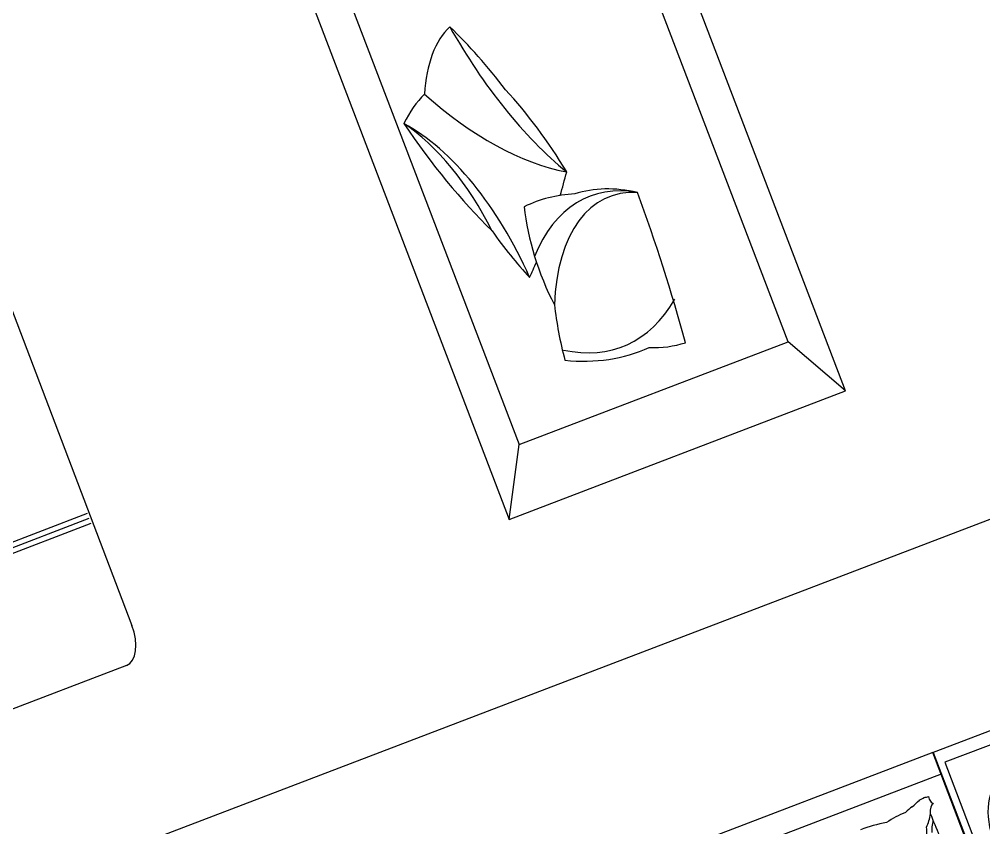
# Model space of a CAD drawing. Header units: inches. Extents: x -5597760 to 21122418, y -37133 to 23298423.
# Drawn here: x -3250967 to -2044179, y 14842774 to 15854393 of the extents above; entities that cross this region are included whole.
import ezdxf

# ---------------------------------------------------------------- set-up
doc = ezdxf.new("R2010")
doc.units = ezdxf.units.IN
doc.header["$MEASUREMENT"] = 0
doc.layers.add('www.cad-blocks.net', color=7, linetype='Continuous')
doc.styles.add('DIM_FONT', font='SIMPLEX.shx', dxfattribs={"width": 0.8})

# ---------------------------------------------------------------- blocks, each defined once
blk = doc.blocks.new('A$C07986250')
at = {"linetype": 'ByBlock'}
for p, q in [((1800.6, 1847.8), (1800.6, 80)), ((1720.6, 0), (526.2, 0))]:
    blk.add_line(p, q, dxfattribs=at)
at = {"linetype": 'Continuous'}
for p, q in [((459.9, 352.1), (1793.7, 352.1)), ((459.9, 340.1), (1793.7, 340.1)), ((459.9, 328.1), (1793.7, 328.1))]:
    blk.add_line(p, q, dxfattribs=at)
at = {"linetype": 'ByBlock'}
blk.add_arc((1720.6, 80), 80, 270, 0, dxfattribs=at)
blk = doc.blocks.new('A$C50B66110')
for p, q in [((0.5716, 1.9488), (0.5716, 0)), ((2.0719, 0), (2.0719, 1.9488)), ((0.5716, 0), (2.0719, 0))]:
    blk.add_line(p, q)
at = {"linetype": 'ByBlock'}
for p, q in [((0.7216, 1.5254), (0.7216, 0.15)), ((1.9219, 0.15), (1.9219, 1.5254)), ((0.7216, 0.15), (1.9219, 0.15))]:
    blk.add_line(p, q, dxfattribs=at)
at = {"linetype": 'Continuous'}
for p, q in [((0.5716, 0), (0.7216, 0.15)), ((2.0719, 0), (1.9219, 0.15))]:
    blk.add_line(p, q, dxfattribs=at)
for centre, radius, start, end in [((1.1502, 0.7366), 0.3575, 102.4782, 140.4625), ((0.328, 0.4368), 0.9879, 28.4971, 41.0566), ((1.9117, 1.3157), 0.8697, 195.336, 226.4193), ((0.9996, 0.4307), 0.548, 103.2034, 117.0362), ((1.656, 1.7093), 1.0798, 223.6306, 251.4288), ((0.4482, 0.4408), 0.5655, 5.3391, 57.6895), ((1.8226, 1.3753), 1.1652, 203.0642, 220.3209), ((0.4548, 0.5307), 0.4879, 10.6986, 52.6864), ((0.5648, 0.4378), 0.7874, 18.3527, 36.6851), ((-0.0179, 2.4352), 2.1977, 305.2966, 307.2418), ((1.4166, 0.4903), 0.3575, 154.0418, 192.0262), ((1.1403, -0.3401), 0.9879, 80.0607, 92.6202), ((1.2867, -0.154), 0.7874, 69.9163, 88.2487), ((1.5981, 0.9345), 0.734, 205.259, 216.9351), ((1.3672, 0.0075), 0.6085, 71.81, 120.1351), ((1.4431, 0.1219), 0.4774, 76.1849, 142.0017), ((-0.6401, 0.6314), 2.1977, 349.4884, 358.8054), ((-0.0179, 2.4352), 2.1977, 297.9248, 299.3793), ((1.5626, 0.1822), 0.548, 154.767, 168.5998), ((1.2678, 0.9611), 0.6885, 250.2936, 293.6414), ((1.3343, 1.4141), 1.1652, 254.6278, 271.8845), ((1.5399, 0.9642), 0.734, 256.8226, 268.4988)]:
    blk.add_arc(centre, radius, start, end)
blk = doc.blocks.new('A$C79766A75')
for p, q in [((1.9506, 2), (0.4506, 2)), ((1.9506, 0), (1.9506, 2)), ((2.402, 1.9999), (1.952, 1.9999)), ((1.952, 1.9999), (1.952, 1.5499)), ((2.372, 1.9699), (1.982, 1.9699)), ((1.982, 1.9699), (1.982, 1.5799)), ((1.9506, 1.9476), (0.4506, 1.9476))]:
    blk.add_line(p, q)
blk.add_circle((2.1824, 1.7595), 0.126)
for centre, radius, start, end in [((1.5543, 0.8466), 1.049, 83.9133, 90), ((1.7552, 1.2129), 0.6827, 90, 97.5469), ((1.821, 1.6625), 0.2422, 97.5469, 105.744), ((1.7444, 2.2041), 0.3048, 278.4372, 285.744), ((1.8271, 2.0719), 0.1611, 270, 278.4372), ((1.8684, 2.0011), 0.0904, 258.7276, 270), ((1.8802, 1.9049), 0.0131, 153.4195, 258.7276), ((1.7511, 1.9723), 0.1399, 297.2036, 314.9024), ((1.8802, 1.8579), 0.0342, 94.4002, 153.4195), ((2.3416, 1.8735), 0.4918, 180, 186.2324), ((1.784, 1.9167), 0.0899, 306.2641, 318.5571), ((1.6908, 1.9123), 0.1399, 314.9024, 332.6012), ((1.7896, 1.8667), 0.0526, 318.5571, 334.6449)]:
    blk.add_arc(centre, radius, start, end)
at = {"style": 'DIM_FONT', "text_generation_flag": 4, "width": 0.8, "flags": 9}
for tag in ['YSIZE', 'XSIZE']:
    blk.add_attdef(tag, (1.9506, 2), '', height=0.0005, rotation=180, dxfattribs=at)
blk = doc.blocks.new('format')
at = {"color": 155, "true_color": 0x546d8e}
blk.add_line((47364.4, 36438.1), (110172.9, 36438.1), dxfattribs=at)
blk = doc.blocks.new('01-01-cad-blocks-net-beds')
blk.add_blockref('A$C07986250', (6448.1, 27341.8))
at = {"xscale": 1000, "yscale": 1000, "zscale": 1000}
for name, p in [('A$C50B66110', (9303.8, 27341.8)), ('A$C79766A75', (9228.2, 24509.5))]:
    blk.add_blockref(name, p, dxfattribs=at)
at = {"layer": 'www.cad-blocks.net'}
blk.add_blockref('format', (-41848.5, -9482.9), dxfattribs=at)

msp = doc.modelspace()

# ---------------------------------------------------------------- block references
at = {"xscale": 300.1938731896516, "yscale": 554.7683964805537, "zscale": 300.1938731896516, "rotation": 20.89932353322971}
msp.add_blockref('01-01-cad-blocks-net-beds', (3466.3, 689.2), dxfattribs=at)

doc.saveas('drawing.dxf')
